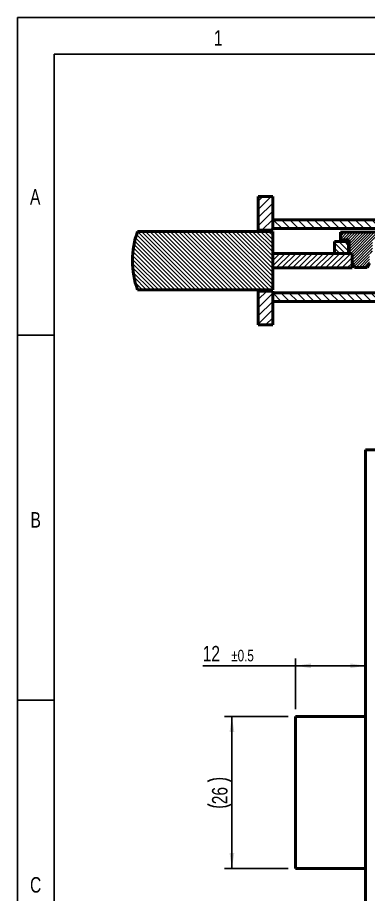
# Model space of a CAD drawing. Header units: millimetres. Extents: x 4 to 420, y 5 to 292.
# Drawn here: x 15 to 63, y 171.9 to 292 of the extents above; entities that cross this region are included whole.
import ezdxf

# ---------------------------------------------------------------- set-up
doc = ezdxf.new("R2010")
doc.units = ezdxf.units.MM
doc.layers.add('FORMAT', color=7, linetype='Continuous')
doc.styles.add('SLDTEXTSTYLE0', font='TXT', dxfattribs={"width": 0.75})
doc.dimstyles.new('SLDDIMSTYLE0', dxfattribs={"dimtxt": 2.116667, "dimasz": 2.116667, "dimexe": 0, "dimexo": 0.0625, "dimgap": 0.529167, "dimtad": 1, "dimlfac": 1.25, "dimrnd": 1e-09, "dimzin": 12, "dimdsep": 46, "dimtxsty": 'SLDTEXTSTYLE0', "dimsah": 1, "dimcen": 0.09, "dimadec": 0, "dimazin": 3, "dimtfac": 1, "dimtofl": 0, "dimtmove": 0, "dimatfit": 3, "dimfxl": 1, "dimfrac": 2, "dimtolj": 1, "dimtzin": 12, "dimarcsym": 0})
doc.dimstyles.new('SLDDIMSTYLE1', dxfattribs={"dimtxt": 2.116667, "dimasz": 2.116667, "dimexe": 0, "dimexo": 0.0625, "dimgap": 0.529167, "dimtad": 1, "dimdec": 1, "dimlfac": 1.25, "dimrnd": 1e-09, "dimzin": 12, "dimdsep": 46, "dimtxsty": 'SLDTEXTSTYLE0', "dimsah": 1, "dimcen": 0.09, "dimadec": 0, "dimazin": 3, "dimtol": 1, "dimtp": 0.5, "dimtm": 0.5, "dimtfac": 1, "dimtdec": 1, "dimtofl": 0, "dimtmove": 0, "dimatfit": 3, "dimfxl": 1, "dimfrac": 2, "dimtolj": 1, "dimarcsym": 0})
doc.dimstyles.new('SLDDIMSTYLE2', dxfattribs={"dimtxt": 2.116667, "dimasz": 2.116667, "dimexe": 0, "dimexo": 0.0625, "dimgap": 0.529167, "dimtad": 1, "dimdec": 1, "dimlfac": 1.25, "dimrnd": 1e-09, "dimzin": 12, "dimdsep": 46, "dimtxsty": 'SLDTEXTSTYLE0', "dimsah": 1, "dimcen": 0.09, "dimadec": 0, "dimazin": 3, "dimtfac": 1, "dimtdec": 1, "dimtofl": 0, "dimtmove": 0, "dimatfit": 3, "dimfxl": 1, "dimfrac": 2, "dimtolj": 1, "dimtzin": 12, "dimarcsym": 0})

# ---------------------------------------------------------------- blocks, each defined once
blk = doc.blocks.new('_D')
at = {"layer": 'FORMAT'}
for p, q in [((52.06, 196.24), (43.35, 196.24)), ((44.35, 175.44), (44.35, 196.24)), ((52.06, 175.44), (43.35, 175.44))]:
    blk.add_line(p, q, dxfattribs=at)
for centre, start, end in [((42.67, 183.99), 63.4349, 116.5651), ((42.67, 187.59), 243.4349, 296.5651)]:
    blk.add_arc(centre, 3.76, start, end, dxfattribs=at)
for points in [[(44.35, 196.24), (44.02, 194.12), (44.68, 194.12)], [(44.35, 175.44), (44.68, 177.55), (44.02, 177.55)]]:
    blk.add_solid(points, dxfattribs=at)
at = {"layer": 'FORMAT', "insert": (41.62, 184.23), "char_height": 2.117, "attachment_point": 1, "rotation": 90, "style": 'SLDTEXTSTYLE0'}
blk.add_mtext('26', dxfattribs=at)
blk = doc.blocks.new('_D_1')
at = {"layer": 'FORMAT'}
for p, q in [((53.06, 203.19), (40.35, 203.19)), ((53.06, 197.24), (53.06, 204.19)), ((53.06, 203.19), (62.66, 203.19))]:
    blk.add_line(p, q, dxfattribs=at)
for points in [[(53.06, 203.19), (55.17, 202.87), (55.17, 203.52)], [(62.66, 203.19), (60.54, 203.52), (60.54, 202.87)]]:
    blk.add_solid(points, dxfattribs=at)
at = {"layer": 'FORMAT', "attachment_point": 1, "style": 'SLDTEXTSTYLE0'}
for s, insert, char_height in [('12', (40.35, 205.92), 2.117), ('±0.5', (44.26, 205.39), 1.587)]:
    blk.add_mtext(s, dxfattribs=dict(at, insert=insert, char_height=char_height))
blk = doc.blocks.new('_D_3')
at = {"layer": 'FORMAT'}
for p, q in [((45.46, 130.64), (45.46, 137.9)), ((45.46, 136.9), (62.66, 136.9))]:
    blk.add_line(p, q, dxfattribs=at)
for points in [[(45.46, 136.9), (47.57, 136.57), (47.57, 137.22)], [(62.66, 136.9), (60.54, 137.22), (60.54, 136.57)]]:
    blk.add_solid(points, dxfattribs=at)
at = {"layer": 'FORMAT', "insert": (51.75, 139.62), "char_height": 2.117, "attachment_point": 1, "style": 'SLDTEXTSTYLE0'}
blk.add_mtext('21.5', dxfattribs=at)

msp = doc.modelspace()

# ---------------------------------------------------------------- hatches: boundary and pattern name
at = {"linetype": 'Continuous', "lineweight": 18}
h = msp.add_hatch(dxfattribs=at)
h.set_pattern_fill('ANSI31', scale=0.25, style=0)
h.paths.add_polyline_path([(49.9373, 267.4974), (47.9373, 267.4974), (47.9373, 262.8574), (49.9373, 262.8574)], flags=0)
h = msp.add_hatch(dxfattribs=at)
h.set_pattern_fill('ANSI31', scale=0.25, angle=90, style=0)
h.paths.add_polyline_path([(49.9373, 263.0956), (90.403, 263.0956), (90.403, 264.2956), (49.9373, 264.2956)], flags=0)
h = msp.add_hatch(dxfattribs=at)
h.set_pattern_fill('ANSI31', scale=0.125, angle=90, style=0)
edge = h.paths.add_edge_path(flags=0)
edge.add_arc((42.7373, 258.6974), 12, 160.528779, 199.471221)
edge.add_line((31.4236, 254.6974), (49.9373, 254.6974))
edge.add_line((49.9373, 254.6974), (49.9373, 262.6974))
edge.add_line((49.9373, 262.6974), (31.4236, 262.6974))
h = msp.add_hatch(dxfattribs=at)
h.set_pattern_fill('ANSI31', scale=0.0833333, style=0)
h.paths.add_polyline_path([(64.803, 261.5374), (64.803, 262.5774), (59.203, 262.5774), (59.203, 261.5374), (60.403, 261.5374), (60.403, 259.6974), (60.803, 259.6974), (60.803, 258.3374), (61.1263, 257.7774), (62.8797, 257.7774), (63.203, 258.3374), (63.203, 259.6974), (63.603, 259.6974), (63.603, 261.5374)], flags=0)
h = msp.add_hatch(dxfattribs=at)
h.set_pattern_fill('ANSI31', scale=0.1666667, angle=90, style=0)
h.paths.add_polyline_path([(60.323, 259.6974), (60.323, 261.2974), (58.403, 261.2974), (58.403, 259.6974)], flags=0)
h = msp.add_hatch(dxfattribs=at)
h.set_pattern_fill('ANSI31', scale=0.1666667, angle=180, style=0)
h.paths.add_polyline_path([(49.9373, 259.6974), (49.9373, 257.6974), (60.803, 257.6974), (60.803, 259.6974)], flags=0)
h = msp.add_hatch(dxfattribs=at)
h.set_pattern_fill('ANSI31', scale=0.25, style=0)
h.paths.add_polyline_path([(47.9373, 249.8974), (49.9373, 249.8974), (49.9373, 254.5374), (47.9373, 254.5374)], flags=0)
h = msp.add_hatch(dxfattribs=at)
h.set_pattern_fill('ANSI31', scale=0.25, angle=-90, style=0)
h.paths.add_polyline_path([(49.9373, 253.0956), (90.803, 253.0956), (90.803, 254.2956), (49.9373, 254.2956)], flags=0)

# ---------------------------------------------------------------- linework, layer by layer
at = {"color": 7, "linetype": 'Continuous', "lineweight": 25}
for p, q in [((15, 5), (15, 292)), ((15, 292), (415, 292)), ((20, 10), (20, 287)), ((20, 287), (410, 287)), ((20, 248.5), (15, 248.5)), ((20, 198.5), (15, 198.5))]:
    msp.add_line(p, q, dxfattribs=at)
at = {"color": 7, "linetype": 'Continuous', "lineweight": 50}
for p, q in [((47.9373, 267.4974), (49.9373, 267.4974)), ((47.9373, 262.8574), (47.9373, 267.4974)), ((49.9373, 262.8574), (49.9373, 267.4974)), ((90.403, 264.2956), (49.9373, 264.2956)), ((49.9373, 264.2956), (49.9373, 263.0956)), ((90.403, 263.0956), (49.9373, 263.0956)), ((49.9373, 262.6974), (31.4236, 262.6974)), ((49.9373, 262.8574), (47.9373, 262.8574)), ((49.9373, 254.6974), (49.9373, 262.6974)), ((64.803, 262.5774), (59.203, 262.5774)), ((59.203, 262.5774), (59.203, 261.5374)), ((60.323, 261.2974), (58.403, 261.2974)), ((58.403, 261.2974), (58.403, 259.6974)), ((59.203, 261.5374), (60.403, 261.5374)), ((60.323, 261.2974), (60.323, 259.6974)), ((60.403, 261.5374), (60.403, 259.6974)), ((49.9373, 259.6974), (49.9373, 257.6974)), ((60.803, 259.6974), (49.9373, 259.6974)), ((60.323, 259.6974), (58.403, 259.6974)), ((60.403, 259.6974), (60.803, 259.6974)), ((60.803, 259.6974), (60.803, 257.6974)), ((60.803, 259.6974), (60.803, 258.3374)), ((60.803, 258.3374), (61.1263, 257.7774)), ((63.203, 258.3374), (62.8797, 257.7774)), ((60.803, 257.6974), (49.9373, 257.6974)), ((61.1263, 257.7774), (62.8797, 257.7774)), ((31.4236, 254.6974), (49.9373, 254.6974)), ((47.9373, 254.5374), (49.9373, 254.5374)), ((47.9373, 249.8974), (47.9373, 254.5374)), ((49.9373, 249.8974), (49.9373, 254.5374)), ((90.803, 254.2956), (49.9373, 254.2956)), ((49.9373, 254.2956), (49.9373, 253.0956)), ((90.803, 253.0956), (49.9373, 253.0956)), ((49.9373, 249.8974), (47.9373, 249.8974)), ((62.6573, 232.7577), (64.6573, 232.7577)), ((62.6573, 40.7577), (62.6573, 232.7577)), ((53.0573, 196.2377), (62.6573, 196.2377)), ((53.0573, 175.4377), (53.0573, 196.2377)), ((53.0573, 175.4377), (62.6573, 175.4377))]:
    msp.add_line(p, q, dxfattribs=at)
msp.add_arc((42.7373, 258.6974), 12, 160.528779, 199.471221, dxfattribs=at)

# ---------------------------------------------------------------- texts
at = {"color": 7, "linetype": 'Continuous', "lineweight": 0, "char_height": 2.1167, "attachment_point": 2, "style": 'SLDTEXTSTYLE0'}
for s, insert in [('1', (42.4787, 290.2463)), ('A', (17.4145, 268.4963)), ('B', (17.4843, 224.2463)), ('C', (17.478, 174.2463))]:
    msp.add_mtext(s, dxfattribs=dict(at, insert=insert))

# ---------------------------------------------------------------- dimensions: what is measured, and where the dimension line sits
at = {"layer": 'FORMAT'}
for base, p1, dimstyle, picture, middle in [((62.6573, 203.192), (53.0573, 196.2377), 'SLDDIMSTYLE1', '_D_1', (44.3495, 203.192)), ((62.6573, 136.8957), (45.4573, 129.6377), 'SLDDIMSTYLE2', '_D_3', (54.4906, 136.8957))]:
    dim = msp.add_linear_dim(base=base, p1=p1, p2=(62.6573, 232.7577), dimstyle=dimstyle, dxfattribs=at)
    dim.commit()
    dim.dimension.update_dxf_attribs({"geometry": picture, "text_midpoint": middle, "dimtype": 160})
dim = msp.add_linear_dim(base=(44.3495, 196.2377), p1=(53.0573, 175.4377), p2=(53.0573, 196.2377), angle=90, text='(<>)', dimstyle='SLDDIMSTYLE0', dxfattribs=at)
dim.commit()
dim.dimension.update_dxf_attribs({"geometry": '_D', "text_midpoint": (44.3495, 185.7902), "dimtype": 160})

doc.saveas('drawing.dxf')
